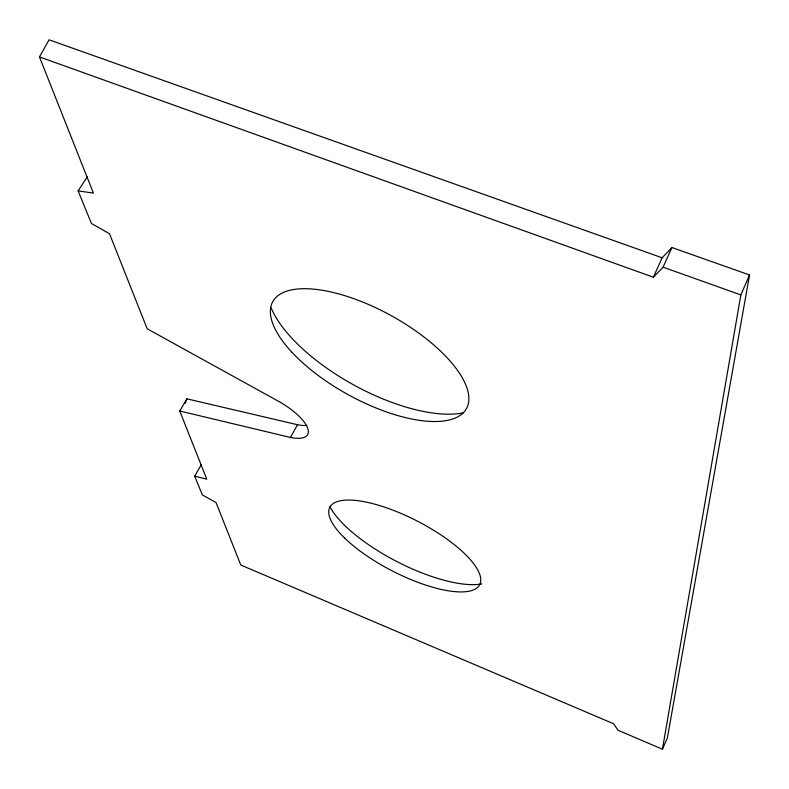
<?xml version="1.0" encoding="UTF-8"?>
<svg xmlns="http://www.w3.org/2000/svg" width="789" height="789" viewBox="0 0 789 789"><rect width="100%" height="100%" fill="white"/><g stroke="black" fill="none" stroke-linecap="round" stroke-linejoin="round"><path stroke-width="1.18" d="M201.225 464.741L194.666 476.152L202.349 494.94L216.038 502.563L240.793 565.032L613.556 723.74L618.053 730.269L662.425 749.195L740.851 294.918L749.55 274.976L671.922 247.529L662.139 257.796L653.381 277.205L39.45 56.907L49.086 39.805L662.139 257.796M749.55 274.976L667.366 738.031L662.425 749.195M185.237 403.297L186.894 398.839L297.512 424.719A41.294 15.03 29.4 0 0 306.941 425.458M653.381 277.205L663.085 267.165L671.922 247.529M186.894 398.839L179.754 410.99L290.421 437.461L297.512 424.719M290.421 437.461A41.422 14.764 29.4 0 0 307.947 428.999A41.422 14.764 29.4 0 0 280.302 402.291L147.168 328.766L109.523 233.751L91.445 223.504L78.121 190.889L87.214 176.874M78.121 190.889L93.418 193.098L39.45 56.907M194.666 476.152L206.767 479.179L179.754 410.99M663.085 267.165L740.851 294.918M481.832 583.88A93.437 31.55 27.3 0 1 397.834 562.054A93.437 31.55 27.3 0 1 329.753 506.321M463.311 412.864A122.512 50.881 28.9 0 1 354.241 385.219A122.512 50.881 28.9 0 1 271.15 307.818M291.536 351.845A110.628 45.003 28.9 0 0 461.802 414.146A110.628 45.003 28.9 0 0 355.661 299.337A110.628 45.003 28.9 0 0 291.536 351.845M344.615 538.039A84.324 27.871 27.3 0 0 475.136 589.117A84.324 27.871 27.3 0 0 394.628 510.818A84.324 27.871 27.3 0 0 344.615 538.039"/></g></svg>
